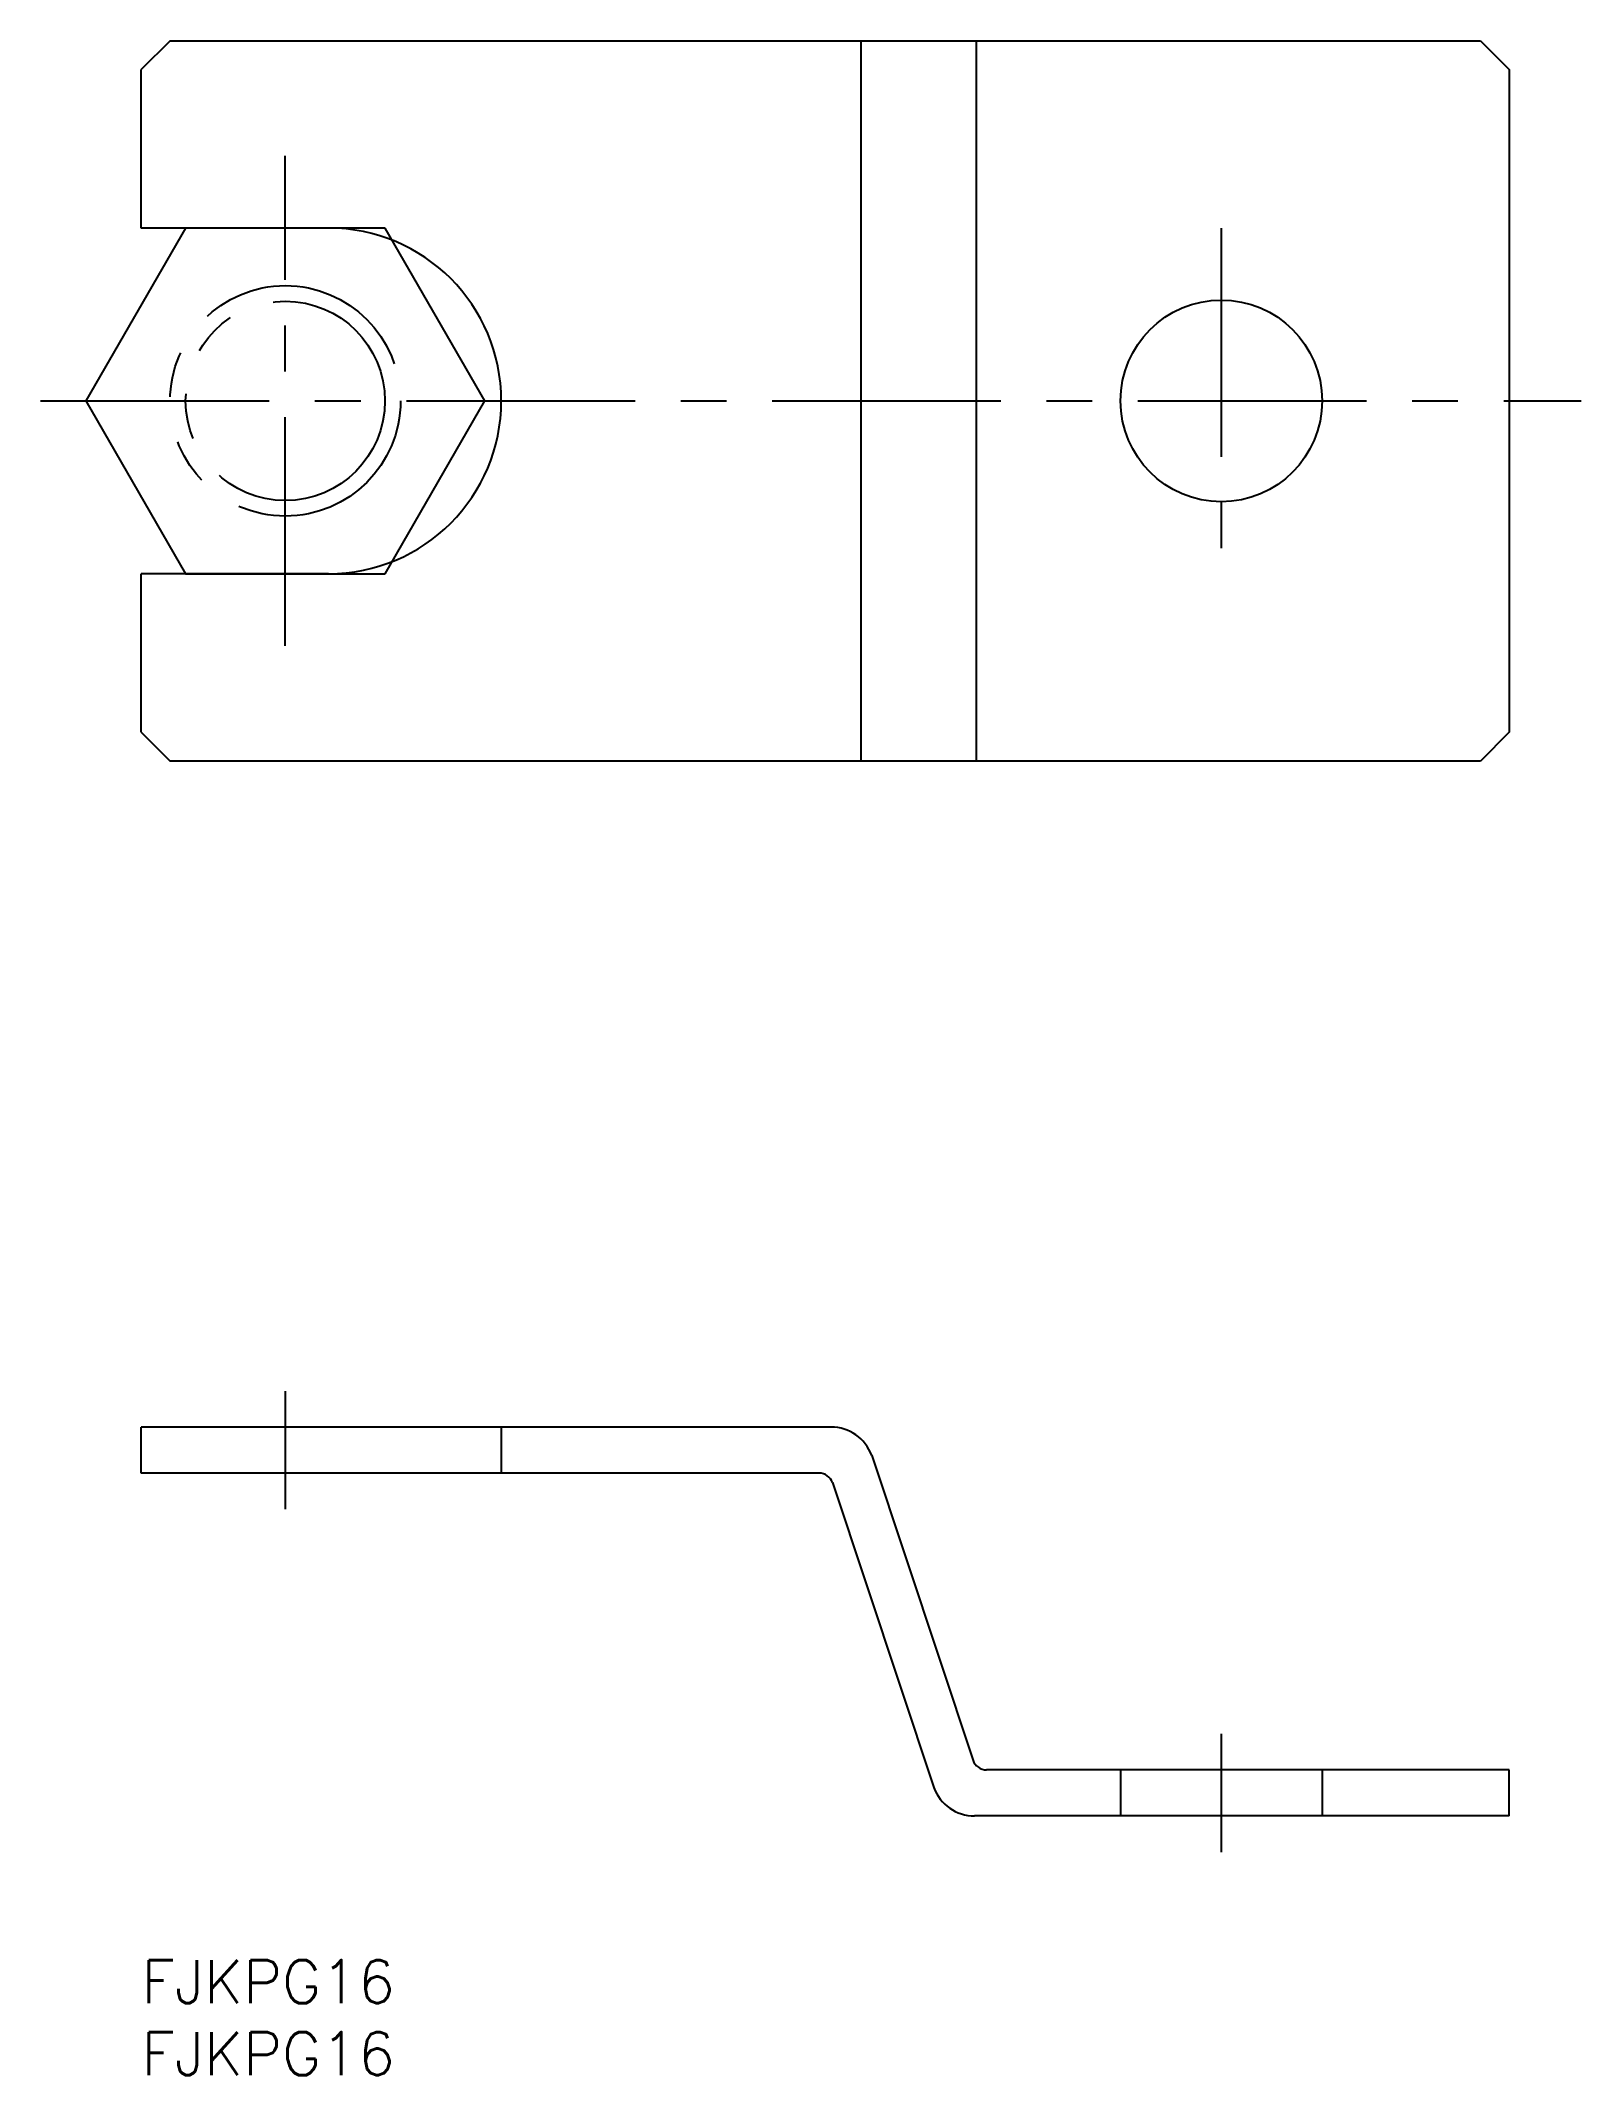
# Model space of a CAD drawing. Extents: x -7 to 100, y -8 to 133.
import ezdxf

# ---------------------------------------------------------------- set-up
doc = ezdxf.new("R2010")
doc.units = 0
doc.header["$LTSCALE"] = 0.5
for name, pattern in [('CENTER', [50.8, 31.75, -6.35, 6.35, -6.35]), ('DASHED', [19.05, 12.7, -6.35]), ('PHANTOM', [63.5, 31.75, -6.35, 6.35, -6.35, 6.35, -6.35])]:
    doc.linetypes.add(name, pattern=pattern)
for name, color, linetype in [('MSM_CENTER', 1, 'CENTER'), ('MSM_CONTINUOUS', 7, 'CONTINUOUS'), ('MSM_DASHED', 4, 'DASHED'), ('MSM_IMAGINARY', 6, 'PHANTOM'), ('MSM_PART_NUMBER', 7, 'CONTINUOUS')]:
    doc.layers.add(name, color=color, linetype=linetype)
doc.styles.get("Standard").update_dxf_attribs({"font": 'txt.shx', "height": 3, "bigfont": 'bigfont.shx'})

# ---------------------------------------------------------------- blocks, each defined once
blk = doc.blocks.new('*U4')
at = {"layer": 'MSM_PART_NUMBER'}
blk.add_text('FJKPG16', height=3, dxfattribs=at).set_placement((0, -3))
blk = doc.blocks.new('*U5')
at = {"layer": 'MSM_PART_NUMBER'}
blk.add_text('FJKPG16', height=3, dxfattribs=at).set_placement((0, -8))

msp = doc.modelspace()

# ---------------------------------------------------------------- linework, layer by layer
at = {"layer": 'MSM_CENTER'}
for p, q in [((10, 91.23), (10, 125.23)), ((75, 120.23), (75, 96.23)), ((-6.99, 108.23), (100, 108.23)), ((10, 39.5), (10, 31.3)), ((75, 15.7), (75, 7.5))]:
    msp.add_line(p, q, dxfattribs=at)
at = {"layer": 'MSM_CONTINUOUS'}
for p, q in [((2, 133.23), (0, 131.23)), ((2, 133.23), (93, 133.23)), ((50, 83.23), (50, 133.23)), ((58, 83.23), (58, 133.23)), ((93, 133.23), (95, 131.23)), ((0, 120.23), (0, 131.23)), ((95, 131.23), (95, 85.23)), ((0, 125.73), (0, 125.73)), ((13, 120.23), (0, 120.23)), ((13, 96.23), (0, 96.23)), ((0, 85.23), (0, 96.23)), ((0, 85.23), (2, 83.23)), ((95, 85.23), (93, 83.23)), ((93, 83.23), (2, 83.23)), ((47.9, 37), (0, 37)), ((0, 33.8), (0, 37)), ((50.72, 35.03), (57.76, 13.86)), ((47.06, 33.8), (0, 33.8)), ((48, 33.14), (55.04, 11.97)), ((95, 13.2), (58.7, 13.2)), ((95, 10), (95, 13.2)), ((95, 10), (57.86, 10))]:
    msp.add_line(p, q, dxfattribs=at)
msp.add_circle((75, 108.23), 7, dxfattribs=at)
for centre, radius, start, end in [((13, 108.23), 12, 270, 90), ((47.9, 34), 3, 19.9831, 90), ((47.06, 32.8), 1, 19.9831, 90), ((58.7, 14.2), 1, 199.9831, 270), ((57.86, 13), 3, 199.9831, 270)]:
    msp.add_arc(centre, radius, start, end, dxfattribs=at)
at = {"layer": 'MSM_DASHED'}
for p, q in [((25, 37), (25, 33.8)), ((68, 13.2), (68, 10)), ((82, 13.2), (82, 10))]:
    msp.add_line(p, q, dxfattribs=at)
at = {"layer": 'MSM_IMAGINARY'}
for p, q in [((3.07, 120.23), (-3.86, 108.23)), ((16.93, 120.23), (3.07, 120.23)), ((23.86, 108.23), (16.93, 120.23)), ((-3.86, 108.23), (3.07, 96.23)), ((16.93, 96.23), (23.86, 108.23)), ((3.07, 96.23), (16.93, 96.23))]:
    msp.add_line(p, q, dxfattribs=at)
for radius in [8, 6.92]:
    msp.add_circle((10, 108.23), radius, dxfattribs=at)

# ---------------------------------------------------------------- block references
at = {"layer": 'MSM_CONTINUOUS'}
for name in ['*U4', '*U5']:
    msp.add_blockref(name, (0, 0), dxfattribs=at)

doc.saveas('drawing.dxf')
